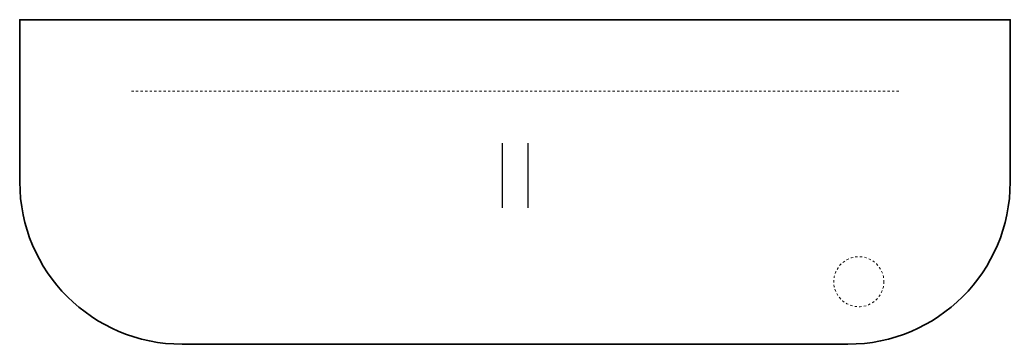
# Model space of a CAD drawing. Header units: millimetres. Extents: x 0 to 305, y -100 to 0.
import ezdxf

# ---------------------------------------------------------------- set-up
doc = ezdxf.new("R2010")
doc.units = ezdxf.units.MM
doc.header["$MEASUREMENT"] = 0
doc.linetypes.add('AI-Linetype-0', pattern=[1.411111, 0.705556, -0.705556])
doc.linetypes.add('AI-Linetype-1', pattern=[1.411111, 0.705556, -0.705556])
doc.layers.add('Capa 1', color=7, linetype='Continuous', lineweight=0)

# ---------------------------------------------------------------- blocks, each defined once
blk = doc.blocks.new('Block_0')
at = {"layer": 'Capa 1', "color": 18, "linetype": 'AI-Linetype-0', "lineweight": 18, "true_color": 0x000000}
blk.add_line((270.72, -22), (34.28, -22), dxfattribs=at)
at = {"layer": 'Capa 1', "color": 18, "lineweight": 30, "true_color": 0x000000}
for p, q in [((148.5, -38), (148.5, -58)), ((156.5, -38), (156.5, -58))]:
    blk.add_line(p, q, dxfattribs=at)
at = {"layer": 'Capa 1', "color": 18, "linetype": 'AI-Linetype-1', "lineweight": 18, "true_color": 0x000000}
blk.add_circle((258.39, -80.73), 7.72, dxfattribs=at)
at = {"layer": 'Capa 1', "color": 18, "lineweight": 35, "true_color": 0x000000}
blk.add_open_spline([(305, -50), (305, -50), (305, 0), (305, 0), (305, 0), (0, 0), (0, 0), (0, 0), (0, -50), (0, -50), (0, -77.61), (22.39, -100), (50, -100), (50, -100), (255, -100), (255, -100), (282.61, -100), (305, -77.61), (305, -50)], degree=3, knots=[0, 0, 0, 0, 1, 1, 1, 2, 2, 2, 3, 3, 3, 4, 4, 4, 5, 5, 5, 6, 6, 6, 6], dxfattribs=at)

msp = doc.modelspace()

# ---------------------------------------------------------------- block references
at = {"layer": 'Capa 1'}
msp.add_blockref('Block_0', (0, 0), dxfattribs=at)

doc.saveas('drawing.dxf')
